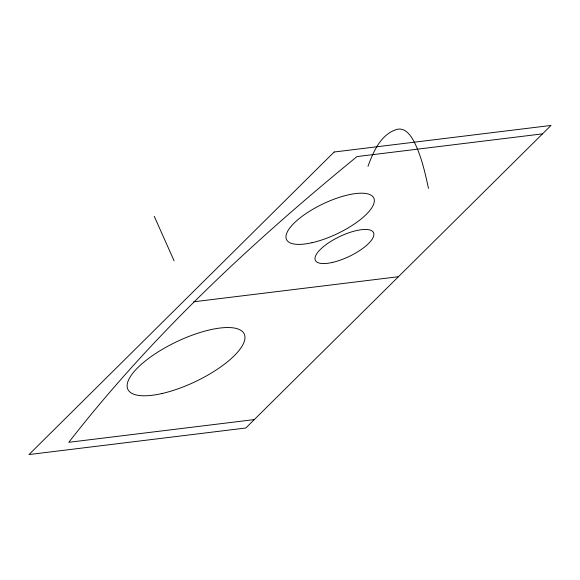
<?xml version="1.0" encoding="UTF-8"?>
<svg xmlns="http://www.w3.org/2000/svg" width="580" height="580" viewBox="0 0 580 580"><rect width="100%" height="100%" fill="white"/><g stroke="black" fill="none" stroke-linecap="round" stroke-linejoin="round"><path stroke-width="0.87" d="M367.966 166.366C373.375 151.663 380.85 133.879 397.416 129.253C405.522 127.615 410.952 135.756 414.214 141.926C421.493 156.513 425.06 172.594 428.489 188.427M542.525 133.857L357.012 156.578C252.119 242.302 152.163 335.117 68.795 442.308L254.308 419.587M193.633 301.803L398.416 276.718M174.087 260.819L154.244 216.282M334.174 152.004L29 454.553L245.826 427.997L551 125.447L334.174 152.004M161.871 393.552A64.424 22.033 -25.5 0 0 244.666 335.182A64.424 22.033 -25.5 0 0 151.605 356.243A64.424 22.033 -25.5 0 0 161.871 393.552M332.34 262.45A32.212 11.02 -25.5 0 0 373.738 233.269A32.212 11.02 -25.5 0 0 327.207 243.796A32.212 11.02 -25.5 0 0 332.34 262.45M312.025 242.708A48.321 16.523 -25.5 0 0 374.122 198.933A48.321 16.523 -25.5 0 0 304.319 214.731A48.321 16.523 -25.5 0 0 312.025 242.708"/></g></svg>
